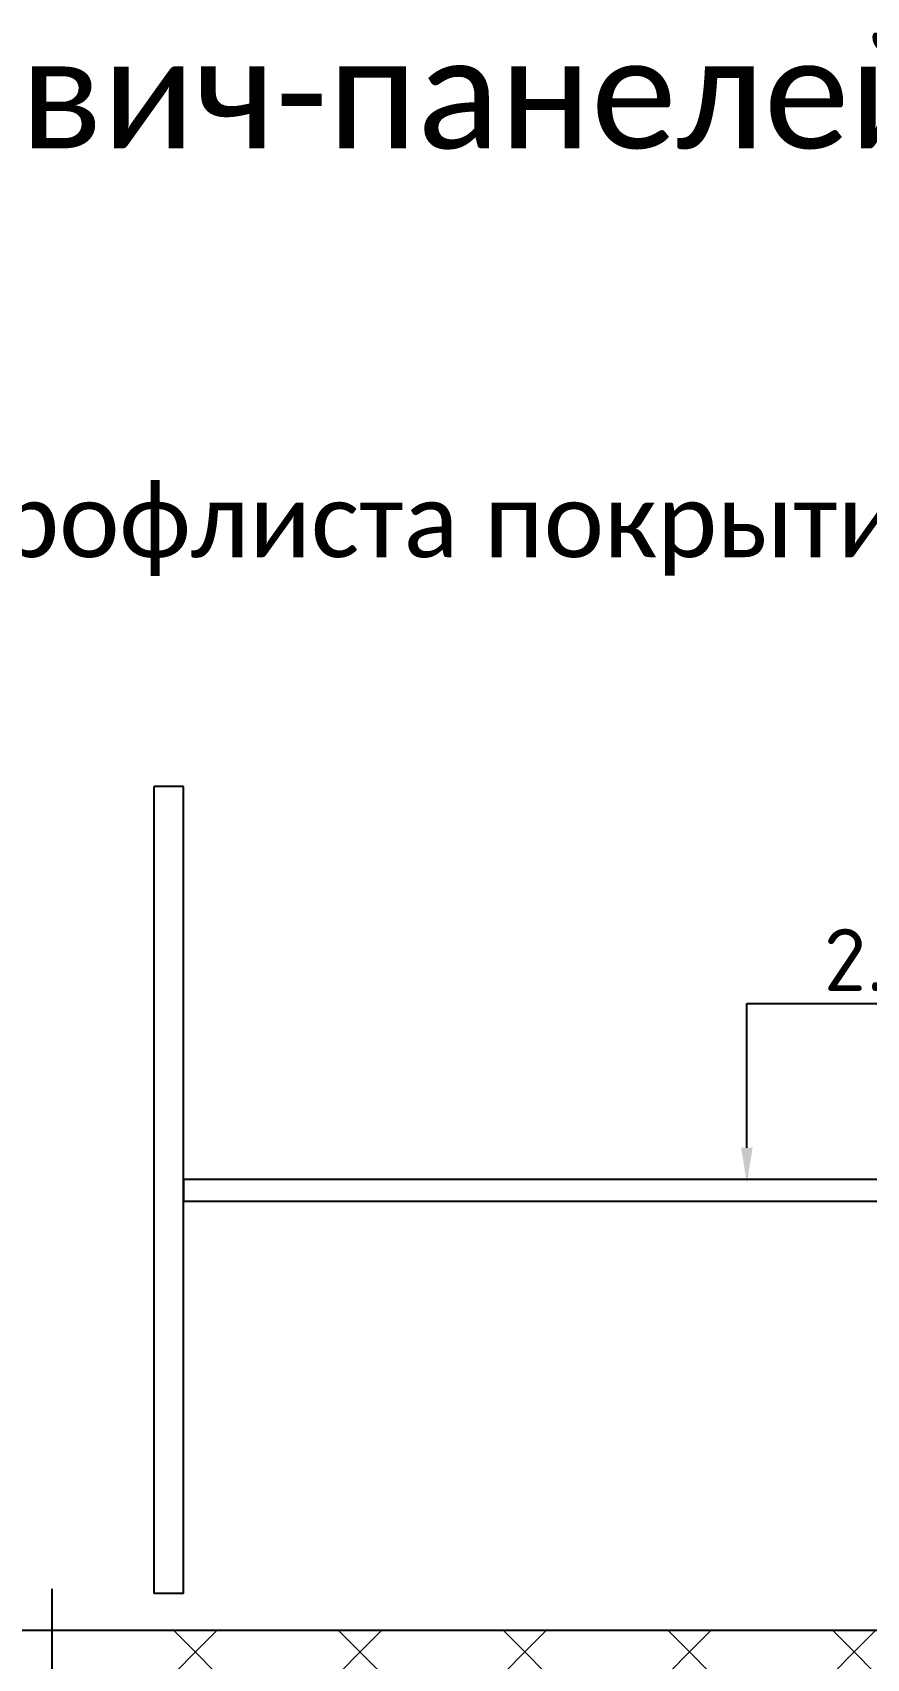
# Model space of a CAD drawing. Header units: millimetres. Extents: x -3689 to 3021565, y -698052 to -604547.
# Drawn here: x 2759164.4 to 2759391.8, y -666336.5 to -665893.3 of the extents above; entities that cross this region are included whole.
import ezdxf
from ezdxf import colors
from ezdxf.entities.mleader import LeaderData, LeaderLine
from ezdxf.math import Vec2, Vec3

# ---------------------------------------------------------------- set-up
doc = ezdxf.new("R2010")
doc.units = ezdxf.units.MM
doc.linetypes.add('CENTER', pattern=[50.800000000000004, 31.75, -6.35, 6.35, -6.35])
doc.layers.get('0').update_dxf_attribs({"lineweight": 0})
for name, color, linetype in [('A-DOOR-IDEN', 12, 'Continuous'), ('A-FLOR-IDEN', 14, 'Continuous'), ('A-WALL-PATT', 181, 'Continuous'), ('S-GRID', 133, 'CENTER'), ('S-METL', 14, 'Continuous')]:
    doc.layers.add(name, color=color, linetype=linetype)
doc.styles.add('Calibri', font='calibri.ttf')
doc.styles.add('ЕСКД', font='isocpeur.ttf')

# ---------------------------------------------------------------- blocks, each defined once
blk = doc.blocks.new('*U568')
at = {"lineweight": 0}
h = blk.add_hatch(dxfattribs=at)
h.set_pattern_fill('ANSI37', color=181, scale=10, style=0)
h.set_pattern_definition([(45, (90, -468.7430573922247), (-22.45064030267288, 22.45064030267288), []), (135, (90, -468.7430573922247), (-22.45064030267288, -22.45064030267288), [])])
h.paths.add_polyline_path([(0, 531.2569426077752), (0, 0), (150, 0), (150, 531.2569426077752)])
at = {"color": 5, "lineweight": 0}
for p, q in [((150, 531.2569426077752), (0, 531.2569426077752)), ((0, 0), (150, 0))]:
    blk.add_line(p, q, dxfattribs=at)
at = {"color": 5}
for p, q in [((0, 531.2569426077752), (0, 0)), ((150, 0), (150, 531.2569426077752))]:
    blk.add_line(p, q, dxfattribs=at)

msp = doc.modelspace()

# ---------------------------------------------------------------- linework, layer by layer
at = {"layer": 'S-GRID', "color": 250, "ltscale": 5}
msp.add_line((2758525.75263536, -666328.8532748052), (2759770.433704202, -666328.8532748052), dxfattribs=at)
at = {"layer": 'S-METL', "color": 250}
for p, q in [((2759197.581468283, -666318.8527746254), (2759197.581468283, -666098.8527933934)), ((2759205.58146783, -666098.8527933934), (2759197.581468283, -666098.8527933934)), ((2759205.58146783, -666318.8527746254), (2759205.58146783, -666098.8527933934)), ((2759205.58146783, -666205.8527846613), (2759205.58146783, -666211.8527843261)), ((2759205.58146783, -666205.8527846613), (2759539.581448909, -666205.8527846613)), ((2759205.58146783, -666211.8527843261), (2759539.581448909, -666211.8527843261)), ((2759205.58146783, -666318.8527746254), (2759197.581468283, -666318.8527746254))]:
    msp.add_line(p, q, dxfattribs=at)
at = {"layer": 'S-METL', "color": 250, "ltscale": 10}
msp.add_line((2759169.813134056, -666498.5944622811), (2759169.813134056, -666317.567684087), dxfattribs=at)

# ---------------------------------------------------------------- block references
at = {"layer": 'A-WALL-PATT', "color": 250, "lineweight": 0, "xscale": -1, "rotation": 270.0000000000001}
msp.add_blockref('*U568', (2759169.813134056, -666478.8532748052), dxfattribs=at)

# ---------------------------------------------------------------- texts
at = {"layer": 'A-DOOR-IDEN', "color": 250, "linetype": 'ByBlock', "ltscale": 500, "attachment_point": 5, "style": 'Calibri'}
for s, insert, char_height, width in [('Узлы крепления сэндвич-панелей по углам здания', (2759242.257398714, -665913.6802394108), 30, 1036.22601707383), ('Ниже уровня профлиста покрытия', (2759186.992554961, -666028.8551593834), 20, 692.3264608246973)]:
    msp.add_mtext(s, dxfattribs=dict(at, insert=insert, char_height=char_height, width=width))

# ---------------------------------------------------------------- leaders
at = {"layer": 'A-FLOR-IDEN', "color": 250}
ml = msp.add_multileader_mtext('Standard', dxfattribs=at)
ml.set_content('2.1', color=250, style='ЕСКД')
ml.set_leader_properties()
ml.build(insert=Vec2(0, 0))
ml.multileader.update_dxf_attribs({"text_left_attachment_type": 6, "text_right_attachment_type": 6, "dogleg_length": 20.96987534605703, "arrow_head_size": 9.600000000000001})
ctx = ml.context
ctx.base_point, ctx.char_height, ctx.arrow_head_size, ctx.landing_gap_size, ctx.plane_origin, ctx.plane_x_axis, ctx.plane_y_axis = Vec3(2759380.108880489, -666157.9799299701), 17, 9.600000000000001, 0, Vec3(2759499.925153527, -666183.3912703072), Vec3(1, -2.258681448315656e-12), Vec3(2.258681448315656e-12, 1)
ctx.left_attachment, ctx.right_attachment = 6, 6
notes = []
notes.append((ctx, [(1, (1, 1, 0), (2759359.139005143, -666157.9799299701), (1, -2.258681448315656e-12), 20.96987534605703, [(0, [(2759359.18705178, -666206.9103768122)], 0, [])])]))
ctx.mtext.insert, ctx.mtext.text_direction, ctx.mtext.rotation, ctx.mtext.width, ctx.mtext.flow_direction = Vec3(2759380.10888049, -666137.5799299702), Vec3(1, -2.258882650657248e-12), 6.283185307177328, 77.51149692218215, 5
for ctx, leaders in notes:
    for number, flags, end, landing, length, lines in leaders:
        leader = LeaderData()
        leader.index, (leader.has_last_leader_line, leader.has_dogleg_vector, leader.attachment_direction) = number, flags
        leader.last_leader_point, leader.dogleg_vector, leader.dogleg_length = Vec3(end), Vec3(landing), length
        for number, points, colour, breaks in lines:
            line = LeaderLine()
            line.index, line.vertices, line.color, line.breaks = number, Vec3.list(points), colors.encode_raw_color(colour), breaks
            leader.lines.append(line)
        ctx.leaders.append(leader)

doc.saveas('drawing.dxf')
